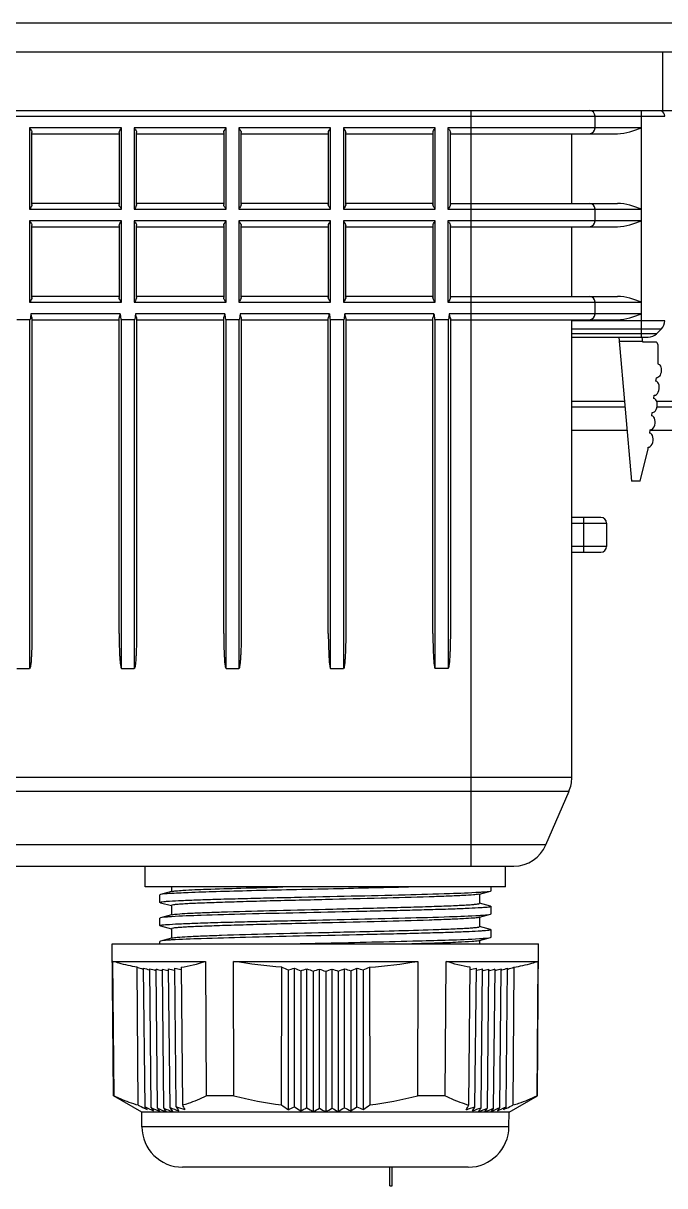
# Model space of a CAD drawing. Header units: millimetres. Extents: x 10297564 to 11610295, y -9287743 to -8409454.
# Drawn here: x 10524991 to 10526099, y -9104317 to -9102310 of the extents above; entities that cross this region are included whole.
import ezdxf

# ---------------------------------------------------------------- set-up
doc = ezdxf.new("R2010")
doc.units = ezdxf.units.MM
doc.header["$LTSCALE"] = 100
doc.layers.add('-0', color=7, linetype='Continuous')

# ---------------------------------------------------------------- blocks, each defined once
blk = doc.blocks.new('인버터 외형도')
at = {"layer": '-0', "linetype": 'Continuous'}
for p, q in [((127437.3, 34410.6), (115699.1, 34410.6)), ((127439.5, 34373), (115699.1, 34373)), ((117715.7, 34373), (117715.7, 34297.8)), ((115985.1, 34297.8), (117790.9, 34297.8)), ((117467.4, 34297.8), (117467.4, 33319.6)), ((117688.6, 34004.3), (117688.6, 34297.8)), ((116057.3, 34290.2), (117718.7, 34290.2)), ((117628.4, 34275.2), (117628.4, 34290.2)), ((117015.2, 34275.2), (116896.3, 34275.2)), ((116896.3, 34275.2), (116896.3, 34169.9)), ((116899.3, 34175.9), (116899.3, 34269.2)), ((116899.3, 34267.7), (117012.2, 34267.7)), ((117012.2, 34269.2), (117012.2, 34175.9)), ((117015.2, 34169.9), (117015.2, 34275.2)), ((117150.6, 34275.2), (117031.7, 34275.2)), ((117031.7, 34275.2), (117031.7, 34169.9)), ((117034.7, 34175.9), (117034.7, 34269.2)), ((117034.7, 34267.7), (117147.6, 34267.7)), ((117147.6, 34269.2), (117147.6, 34175.9)), ((117150.6, 34169.9), (117150.6, 34275.2)), ((117286, 34275.2), (117167.2, 34275.2)), ((117167.2, 34275.2), (117167.2, 34169.9)), ((117170.2, 34175.9), (117170.2, 34269.2)), ((117170.2, 34267.7), (117283, 34267.7)), ((117283, 34269.2), (117283, 34175.9)), ((117286, 34169.9), (117286, 34275.2)), ((117421.5, 34275.2), (117302.6, 34275.2)), ((117302.6, 34275.2), (117302.6, 34169.9)), ((117305.6, 34175.9), (117305.6, 34269.2)), ((117305.6, 34267.7), (117418.5, 34267.7)), ((117418.5, 34269.2), (117418.5, 34175.9)), ((117421.5, 34169.9), (117421.5, 34275.2)), ((117688.6, 34275.2), (117438, 34275.2)), ((117438, 34275.2), (117438, 34169.9)), ((117441.1, 34175.9), (117441.1, 34269.2)), ((117441.1, 34267.7), (117657.6, 34267.7)), ((117598.3, 34177.4), (117598.3, 34267.7)), ((117012.2, 34177.4), (116899.3, 34177.4)), ((117147.6, 34177.4), (117034.7, 34177.4)), ((117283, 34177.4), (117170.2, 34177.4)), ((117418.5, 34177.4), (117305.6, 34177.4)), ((117441.1, 34177.4), (117657.6, 34177.4)), ((116896.3, 34169.9), (117015.2, 34169.9)), ((117031.7, 34169.9), (117150.6, 34169.9)), ((117167.2, 34169.9), (117286, 34169.9)), ((117302.6, 34169.9), (117421.5, 34169.9)), ((117438, 34169.9), (117688.6, 34169.9)), ((117628.4, 34154.8), (117628.4, 34169.9)), ((117015.2, 34154.8), (116896.3, 34154.8)), ((116896.3, 34154.8), (116896.3, 34049.5)), ((116899.3, 34055.5), (116899.3, 34148.8)), ((116899.3, 34147.3), (117012.2, 34147.3)), ((117012.2, 34148.8), (117012.2, 34055.5)), ((117015.2, 34049.5), (117015.2, 34154.8)), ((117150.6, 34154.8), (117031.7, 34154.8)), ((117031.7, 34154.8), (117031.7, 34049.5)), ((117034.7, 34055.5), (117034.7, 34148.8)), ((117034.7, 34147.3), (117147.6, 34147.3)), ((117147.6, 34148.8), (117147.6, 34055.5)), ((117150.6, 34049.5), (117150.6, 34154.8)), ((117286, 34154.8), (117167.2, 34154.8)), ((117167.2, 34154.8), (117167.2, 34049.5)), ((117170.2, 34055.5), (117170.2, 34148.8)), ((117170.2, 34147.3), (117283, 34147.3)), ((117283, 34148.8), (117283, 34055.5)), ((117286, 34049.5), (117286, 34154.8)), ((117421.5, 34154.8), (117302.6, 34154.8)), ((117302.6, 34154.8), (117302.6, 34049.5)), ((117305.6, 34055.5), (117305.6, 34148.8)), ((117305.6, 34147.3), (117418.5, 34147.3)), ((117418.5, 34148.8), (117418.5, 34055.5)), ((117421.5, 34049.5), (117421.5, 34154.8)), ((117688.6, 34154.8), (117438, 34154.8)), ((117438, 34154.8), (117438, 34049.5)), ((117441.1, 34055.5), (117441.1, 34148.8)), ((117441.1, 34147.3), (117657.6, 34147.3)), ((117598.3, 34057), (117598.3, 34147.3)), ((117012.2, 34057), (116899.3, 34057)), ((117147.6, 34057), (117034.7, 34057)), ((117283, 34057), (117170.2, 34057)), ((117418.5, 34057), (117305.6, 34057)), ((117441.1, 34057), (117657.6, 34057)), ((116896.3, 34049.5), (117015.2, 34049.5)), ((117031.7, 34049.5), (117150.6, 34049.5)), ((117167.2, 34049.5), (117286, 34049.5)), ((117302.6, 34049.5), (117421.5, 34049.5)), ((117438, 34049.5), (117688.6, 34049.5)), ((117628.4, 34034.4), (117628.4, 34049.5)), ((116896.3, 34026.9), (116879.7, 34026.9)), ((116896.3, 34026.9), (116896.3, 33575.4)), ((117013.5, 34034.4), (116897.9, 34034.4)), ((116899.3, 34028.5), (116899.3, 33620.7)), ((116899.3, 34026.9), (117012.2, 34026.9)), ((117012.2, 33620.7), (117012.2, 34028.5)), ((117031.7, 34026.9), (117015.2, 34026.9)), ((117015.2, 33575.4), (117015.2, 34026.9)), ((117031.7, 34026.9), (117031.7, 33575.4)), ((117148.9, 34034.4), (117033.4, 34034.4)), ((117034.7, 34028.5), (117034.7, 33620.7)), ((117034.7, 34026.9), (117147.6, 34026.9)), ((117147.6, 33620.7), (117147.6, 34028.5)), ((117167.2, 34026.9), (117150.6, 34026.9)), ((117150.6, 33575.4), (117150.6, 34026.9)), ((117167.2, 34026.9), (117167.2, 33575.4)), ((117284.4, 34034.4), (117168.8, 34034.4)), ((117170.2, 34028.5), (117170.2, 33620.7)), ((117170.2, 34026.9), (117283, 34026.9)), ((117283, 33620.7), (117283, 34028.5)), ((117302.6, 34026.9), (117286, 34026.9)), ((117286, 33575.4), (117286, 34026.9)), ((117302.6, 34026.9), (117302.6, 33575.4)), ((117419.8, 34034.4), (117304.3, 34034.4)), ((117305.6, 34028.5), (117305.6, 33620.7)), ((117305.6, 34026.9), (117418.5, 34026.9)), ((117418.5, 33620.7), (117418.5, 34028.5)), ((117438.1, 34026.9), (117421.5, 34026.9)), ((117421.5, 33575.4), (117421.5, 34026.9)), ((117438.1, 34026.9), (117438.1, 33575.4)), ((117688.6, 34034.4), (117439.7, 34034.4)), ((117441.1, 34028.5), (117441.1, 33620.7)), ((117441.1, 34026.9), (117657.6, 34026.9)), ((117598.3, 33434.2), (117598.3, 34026.9)), ((117718.7, 34025.6), (117598.3, 34025.6)), ((117598.3, 34015), (117714.3, 34015)), ((117708.1, 34008.7), (117714.3, 34015)), ((117708.1, 34008.7), (117598.3, 34008.7)), ((117598.3, 34004.3), (117697.4, 34004.3)), ((117659.3, 34004.3), (117675.7, 33817.9)), ((117690.1, 33998.5), (117659.9, 33998.5)), ((117690.1, 33997.9), (117689.5, 34004.4)), ((117706.7, 33997.9), (117690.1, 33997.9)), ((117709.7, 33994.9), (117709.7, 33969.6)), ((117707.2, 33947.2), (117707.8, 33951.7)), ((117598.3, 33921.5), (117666.6, 33921.5)), ((117704.6, 33924.8), (117705.1, 33929.2)), ((117708, 33921.5), (118042.3, 33921.5)), ((117598.3, 33914), (117667.2, 33914)), ((117702, 33902.3), (117702.5, 33906.8)), ((117708.6, 33914), (118045.1, 33914)), ((117598.3, 33883.9), (117669.9, 33883.9)), ((117699.3, 33879.9), (117699.9, 33884.4)), ((117699.9, 33883.9), (118056.2, 33883.9)), ((117697, 33859.8), (117697.2, 33862)), ((117686.8, 33817.9), (117697, 33859.8)), ((117686.8, 33817.9), (117675.7, 33817.9)), ((117598.3, 33771.1), (117635.9, 33771.1)), ((117613.4, 33771.1), (117613.4, 33725.9)), ((117598.3, 33763.5), (117643.5, 33763.5)), ((117643.5, 33733.4), (117643.5, 33763.5)), ((117643.5, 33733.4), (117598.3, 33733.4)), ((117598.3, 33725.9), (117635.9, 33725.9)), ((116879.7, 33575.4), (116896.3, 33575.4)), ((117015.2, 33575.4), (117031.7, 33575.4)), ((117150.6, 33575.4), (117167.2, 33575.4)), ((117286, 33575.4), (117302.6, 33575.4)), ((117438.1, 33575.4), (117421.5, 33575.4)), ((117598.3, 33434.2), (116177.7, 33434.2)), ((116181.3, 33416.4), (117594.7, 33416.4)), ((117564.9, 33346.9), (117594.7, 33416.4)), ((117564.9, 33346.9), (116211.1, 33346.9)), ((116252.6, 33319.6), (117523.4, 33319.6)), ((117046, 33292.5), (117046, 33319.6)), ((117512.5, 33292.5), (117512.5, 33319.6)), ((117512.5, 33292.5), (117046, 33292.5)), ((117079.9, 33292.5), (117079.9, 33286.3)), ((117493.7, 33287.7), (117493.7, 33292.5)), ((117065.6, 33282.7), (117064.8, 33282.3)), ((117064.8, 33272.6), (117064.8, 33282.3)), ((117079.9, 33286.5), (117065.6, 33282.7)), ((117080.7, 33286.7), (117079.9, 33286.5)), ((117477.9, 33283.2), (117478.7, 33283.4)), ((117478.7, 33283.4), (117493, 33287.3)), ((117478.7, 33285.9), (117479.1, 33285.9)), ((117478.7, 33283.6), (117478.7, 33271.3)), ((117493, 33287.3), (117493.7, 33287.7)), ((117065.6, 33272.2), (117064.8, 33272.6)), ((117065.6, 33272.2), (117079.8, 33268.4)), ((117079.9, 33268.6), (117079.9, 33256.2)), ((117493, 33267.6), (117478.7, 33271.5)), ((117493, 33267.6), (117493.7, 33267.2)), ((117493.7, 33257.6), (117493.7, 33267.2)), ((117065.6, 33252.6), (117064.8, 33252.2)), ((117064.8, 33242.5), (117064.8, 33252.2)), ((117079.9, 33256.4), (117065.6, 33252.6)), ((117079.9, 33254), (117079.4, 33254)), ((117080.7, 33256.6), (117079.9, 33256.4)), ((117477.9, 33253.1), (117478.7, 33253.3)), ((117478.7, 33253.3), (117493, 33257.2)), ((117478.7, 33255.8), (117479.1, 33255.8)), ((117478.7, 33253.5), (117478.7, 33241.2)), ((117493, 33257.2), (117493.7, 33257.6)), ((117065.6, 33242.1), (117064.8, 33242.5)), ((117065.6, 33242.1), (117079.8, 33238.3)), ((117079.9, 33238.5), (117079.9, 33226.5)), ((117418.6, 33237.4), (117420, 33237.4)), ((117493, 33237.5), (117478.7, 33241.4)), ((117493, 33237.5), (117493.7, 33237.1)), ((117493.7, 33227.5), (117493.7, 33237.1)), ((117003.1, 33218.8), (117555.4, 33218.8)), ((117004.8, 33022.2), (117003.1, 33218.8)), ((117065.6, 33222.5), (117064.8, 33222.1)), ((117064.8, 33218.8), (117064.8, 33222.1)), ((117079.9, 33226.3), (117065.6, 33222.5)), ((117079.9, 33223.9), (117079.4, 33223.9)), ((117080.7, 33226.5), (117079.9, 33226.3)), ((117477.9, 33223), (117478.7, 33223.2)), ((117478.7, 33223.2), (117493, 33227.1)), ((117478.7, 33225.7), (117479.1, 33225.7)), ((117478.7, 33223.4), (117478.7, 33218.8)), ((117493, 33227.1), (117493.7, 33227.5)), ((117553.7, 33022.2), (117555.4, 33218.8)), ((117004.2, 33196.2), (117123.8, 33196.2)), ((117005.7, 33022.2), (117004.2, 33196.2)), ((117036.7, 33010.3), (117035.6, 33188.6)), ((117043, 33186.2), (117043.3, 33186.2)), ((117043.3, 33186.2), (117043.8, 33186)), ((117045.7, 33008), (117043.7, 33187.5)), ((117051.2, 33185.2), (117051.4, 33185.1)), ((117051.4, 33185.1), (117051.9, 33185)), ((117053.8, 33006.8), (117051.9, 33186.7)), ((117059.3, 33184.6), (117059.5, 33184.5)), ((117059.5, 33184.5), (117060, 33184.4)), ((117061.9, 33006.2), (117060, 33186.3)), ((117067.4, 33184.3), (117067.5, 33184.3)), ((117067.5, 33184.3), (117068.1, 33184.1)), ((117070, 33006.2), (117068.1, 33186.3)), ((117075.5, 33184.4), (117075.6, 33184.4)), ((117075.6, 33184.4), (117076.2, 33184.2)), ((117078.1, 33006.8), (117076.2, 33186.7)), ((117083.6, 33185), (117084.3, 33184.8)), ((117086.2, 33008), (117084.3, 33187.5)), ((117092.4, 33188.6), (117094.1, 33010.3)), ((117123.8, 33196.2), (117124.9, 33022.2)), ((117160.4, 33196.2), (117398.9, 33196.2)), ((117160.7, 33022.2), (117160.4, 33196.2)), ((117222.4, 33010.3), (117223, 33188.6)), ((117231.1, 33185.1), (117231.1, 33004.3)), ((117239.2, 33008), (117239.2, 33187.5)), ((117247.3, 33184.1), (117247.3, 33002.7)), ((117255.4, 33006.8), (117255.4, 33186.7)), ((117263.5, 33183.5), (117263.5, 33001.7)), ((117271.6, 33006.2), (117271.6, 33186.3)), ((117279.7, 33183.3), (117279.7, 33001.4)), ((117287.8, 33006.2), (117287.8, 33186.3)), ((117295.8, 33183.5), (117295.8, 33001.7)), ((117303.9, 33006.8), (117303.9, 33186.7)), ((117312, 33184.1), (117312, 33002.7)), ((117320.1, 33008), (117320.1, 33187.5)), ((117328.2, 33185.1), (117328.2, 33004.3)), ((117336.3, 33188.6), (117336.9, 33010.3)), ((117398.9, 33196.2), (117398.6, 33022.2)), ((117434.4, 33022.2), (117435.5, 33196.2)), ((117435.5, 33196.2), (117554.5, 33196.2)), ((117465, 33010.3), (117466.7, 33188.6)), ((117472.8, 33008), (117474.8, 33187.5)), ((117475.4, 33185), (117474.7, 33184.8)), ((117480.9, 33006.8), (117482.8, 33186.7)), ((117483.5, 33184.4), (117482.8, 33184.3)), ((117489, 33006.2), (117490.9, 33186.3)), ((117491.4, 33184.3), (117490.9, 33184.1)), ((117491.6, 33184.3), (117491.4, 33184.3)), ((117497, 33006.2), (117498.9, 33186.3)), ((117499.5, 33184.5), (117498.9, 33184.4)), ((117499.6, 33184.6), (117499.5, 33184.5)), ((117505.1, 33006.8), (117507, 33186.7)), ((117507.5, 33185.2), (117507, 33185)), ((117507.7, 33185.2), (117507.5, 33185.2)), ((117513.2, 33008), (117515.1, 33187.5)), ((117515.5, 33186.2), (117515.1, 33186)), ((117515.8, 33186.3), (117515.5, 33186.2)), ((117523.2, 33188.6), (117522.1, 33010.3)), ((117554.5, 33196.2), (117553, 33022.2)), ((117041.5, 33001.1), (117004.8, 33022.2)), ((117005.7, 33022.2), (117004.8, 33022.2)), ((117160.7, 33022.2), (117124.9, 33022.2)), ((117434.4, 33022.2), (117398.6, 33022.2)), ((117517, 33001.1), (117553.7, 33022.2)), ((117553.7, 33022.2), (117553, 33022.2)), ((117044.9, 33006.1), (117044.7, 33006.2)), ((117514.1, 33006.2), (117510.2, 33004.3)), ((117517, 33001.1), (117041.5, 33001.1)), ((117041.7, 32982), (117041.5, 33001.1)), ((117516.9, 32982), (117517, 33001.1)), ((117516.9, 32982), (117041.7, 32982)), ((117464.2, 32929.8), (117094.3, 32929.8)), ((117362.5, 32905.7), (117362.5, 32929.8)), ((117365.5, 32905.7), (117365.5, 32929.8)), ((117362.5, 32905.7), (117365.5, 32905.7))]:
    blk.add_line(p, q, dxfattribs=at)
blk.add_lwpolyline([(117279.3, 33183.5), (117279.4, 33183.4), (117279.5, 33183.4), (117279.7, 33183.3)], dxfattribs=at)
for centre, radius, start, end in [((117620.9, 34290.2), 7.52, 0, 90), ((117711.2, 34290.2), 7.52, 0, 67.5), ((117620.9, 34275.2), 7.52, 270, 0), ((117620.9, 34169.9), 7.52, 0, 90), ((117620.9, 34154.8), 7.52, 270, 0), ((117620.9, 34049.5), 7.52, 0, 90), ((117620.9, 34034.4), 7.52, 270, 0), ((117703.7, 34025.6), 15, 315, 360), ((117697.4, 34019.4), 15, 270, 315), ((117706.7, 33994.9), 3.01, 0, 90), ((117635.9, 33763.5), 7.52, 0, 90), ((117635.9, 33733.4), 7.52, 270, 0), ((117553.2, 33434.2), 45.1, 336.8014, 0), ((117523.4, 33364.7), 45.1, 270, 336.8014), ((117822.5, 35650.3), 2584.4, 252.273, 252.4455), ((117657.7, 35190.5), 2095, 252.9589, 253.1714), ((117538.8, 34855.1), 1738, 253.7304, 253.9853), ((117452, 34607.9), 1474.6, 254.5829, 254.8815), ((117388.2, 34424.8), 1279.2, 255.5093, 255.8517), ((117340.8, 34288.9), 1133.6, 256.4991, 256.8839), ((117304.8, 34185.2), 1021.8, 257.5383, 258.005), ((117827.7, 34565.7), 1504, 246.2944, 246.6294), ((117074.2, 33733.2), 570.1, 285.9717, 286.8207), ((117708.4, 34302.1), 1209.3, 247.1696, 247.5843), ((117057, 33790.7), 635.8, 287.4191, 288.1862), ((117625.5, 34110.2), 994.9, 248.16, 248.6603), ((117030.3, 33868.6), 723.7, 288.7985, 289.4776), ((117568.8, 33971.3), 839.4, 249.2618, 249.8224), ((116990.6, 33973.6), 841.5, 290.09, 290.6787), ((117528.5, 33864.7), 719.8, 250.465, 251.1459), ((116932.9, 34115.4), 1000.1, 291.278, 291.7771), ((117501.9, 33787.2), 632.3, 251.7598, 252.5288), ((116849.8, 34308.2), 1215.4, 292.3515, 292.7652), ((117484.7, 33730), 566.9, 253.1288, 253.9802), ((116730.3, 34573.2), 1511.4, 293.3042, 293.6385), ((117254.1, 34185), 1021.7, 282.0071, 282.4713), ((117218.8, 34285.4), 1130, 283.127, 283.512), ((117171.5, 34420.9), 1275.2, 284.1601, 284.5024), ((117107.9, 34603.3), 1469.9, 285.1311, 285.4294), ((117021.4, 34849.3), 1732.1, 286.028, 286.2826), ((116902.8, 35183.4), 2087.8, 286.8425, 287.0546), ((116738.3, 35641.9), 2575.8, 287.5688, 287.7409), ((117940.8, 34791), 1997.1, 243.0819, 243.3416), ((117883, 34675.9), 1868.3, 243.3469, 243.4749), ((117199.9, 33126.7), 194.6, 217.5699, 217.88), ((117724.2, 34403.3), 1551.5, 244.0664, 244.5219), ((117186.1, 33115.9), 177.1, 217.8672, 219.0838), ((117244.5, 33141.8), 233.6, 215.2841, 216.5336), ((117585, 34154.3), 1264.5, 245.1583, 245.7119), ((117316.8, 33173.8), 305, 213.3295, 214.3388), ((117484.2, 33971.9), 1054, 246.3797, 247.0372), ((117412.1, 33217.1), 401.9, 211.6568, 212.4613), ((117410.4, 33837.2), 898, 247.7231, 248.4867), ((117539.6, 33275.8), 534.2, 210.2374, 210.8701), ((117356.1, 33737.6), 781.8, 249.1756, 250.0436), ((117712.7, 33355.9), 716.6, 209.0432, 209.5337), ((117315.7, 33664.1), 695, 250.7201, 251.6865), ((117956.6, 33469.3), 977.1, 208.0194, 208.4208), ((117977.9, 34091.3), 1318.8, 235.0523, 235.5124), ((117057.4, 33387.5), 420.8, 294.3815, 295.5991), ((117811.6, 33863.4), 1029.2, 236.2124, 236.7518), ((117032.2, 33435.1), 482.9, 296.4453, 297.5243), ((117698.3, 33702.3), 824.6, 237.5093, 238.1723), ((116994.5, 33499.7), 566, 298.3746, 299.3112), ((117619.3, 33584.3), 674.7, 238.9768, 239.774), ((116939.5, 33587.1), 677.3, 300.1466, 300.9426), ((117564.3, 33497.3), 563.6, 240.6108, 241.549), ((116860.3, 33705.6), 827.7, 301.7458, 302.4079), ((117526.7, 33432.9), 480.8, 242.4008, 243.4819), ((116747, 33867.3), 1032.9, 303.1644, 303.7031), ((117501.5, 33385.5), 418.8, 244.3298, 245.55), ((116580.5, 34096.1), 1323.3, 304.4022, 304.8618), ((116608.1, 33471.6), 973.2, 331.2986, 331.7028), ((117243.5, 33663.1), 694.1, 288.3281, 289.2951), ((116850.2, 33357.8), 714.2, 330.1786, 330.6722), ((117203.1, 33736.5), 780.8, 289.9721, 290.8406), ((117022, 33277.4), 532.7, 328.8343, 329.4707), ((117148.7, 33836), 896.9, 291.5299, 292.294), ((117148.6, 33218.5), 401.1, 327.2346, 328.0433), ((117074.9, 33970.5), 1052.7, 292.9803, 293.6381), ((116974.1, 34152.8), 1263, 294.3063, 294.8602), ((117243.3, 33175), 304.8, 325.3481, 326.362), ((116835, 34401.5), 1549.7, 295.4969, 295.9527), ((117315.1, 33142.9), 233.7, 323.1446, 324.3988), ((117370.3, 33119.1), 181, 320.5959, 322.1269), ((116615.9, 34793.7), 2000.5, 296.6804, 296.9377), ((117094.3, 32982.5), 52.7, 180.5, 270), ((117464.2, 32982.5), 52.7, 270, 359.5)]:
    blk.add_arc(centre, radius, start, end, dxfattribs=at)
for centre in [(117706.2, 33938.2), (117703.6, 33915.8), (117700.9, 33893.4), (117698.3, 33870.9)]:
    blk.add_ellipse(centre, major_axis=(1.05, 8.97), ratio=0.583333, start_param=-3.141593, end_param=0, dxfattribs=at)
for points, knots in [([(116896.3, 34275.2), (116896.6, 34274.7), (116897.8, 34272.8), (116899.3, 34270.8), (116899.3, 34269.2)], [0, 0, 0, 0, 0.283017, 1, 1, 1, 1]), ([(117012.2, 34269.2), (117012.2, 34269.6), (117012.9, 34271.8), (117014.2, 34273.7), (117015.2, 34275.2)], [0, 0, 0, 0, 0.199877, 1, 1, 1, 1]), ([(117031.7, 34275.2), (117032.1, 34274.7), (117033.2, 34272.8), (117034.7, 34270.8), (117034.7, 34269.2)], [0, 0, 0, 0, 0.283017, 1, 1, 1, 1]), ([(117147.6, 34269.2), (117147.6, 34269.6), (117148.4, 34271.8), (117149.6, 34273.7), (117150.6, 34275.2)], [0, 0, 0, 0, 0.199877, 1, 1, 1, 1]), ([(117167.2, 34275.2), (117167.5, 34274.7), (117168.6, 34272.8), (117170.2, 34270.8), (117170.2, 34269.2)], [0, 0, 0, 0, 0.283017, 1, 1, 1, 1]), ([(117283, 34269.2), (117283, 34269.6), (117283.8, 34271.8), (117285.1, 34273.7), (117286, 34275.2)], [0, 0, 0, 0, 0.199877, 1, 1, 1, 1]), ([(117302.6, 34275.2), (117302.9, 34274.7), (117304.1, 34272.8), (117305.6, 34270.8), (117305.6, 34269.2)], [0, 0, 0, 0, 0.283017, 1, 1, 1, 1]), ([(117418.5, 34269.2), (117418.5, 34269.6), (117419.2, 34271.8), (117420.5, 34273.7), (117421.5, 34275.2)], [0, 0, 0, 0, 0.199877, 1, 1, 1, 1]), ([(117438, 34275.2), (117438.4, 34274.7), (117439.5, 34272.8), (117441.1, 34270.8), (117441.1, 34269.2)], [0, 0, 0, 0, 0.283017, 1, 1, 1, 1]), ([(116899.3, 34175.9), (116899.3, 34175.4), (116898.5, 34173.2), (116897.2, 34171.4), (116896.3, 34169.9)], [0, 0, 0, 0, 0.199877, 1, 1, 1, 1]), ([(117015.2, 34169.9), (117014.8, 34170.4), (117013.7, 34172.3), (117012.2, 34174.3), (117012.2, 34175.9)], [0, 0, 0, 0, 0.283017, 1, 1, 1, 1]), ([(117034.7, 34175.9), (117034.7, 34175.4), (117034, 34173.2), (117032.7, 34171.4), (117031.7, 34169.9)], [0, 0, 0, 0, 0.199877, 1, 1, 1, 1]), ([(117150.6, 34169.9), (117150.3, 34170.4), (117149.1, 34172.3), (117147.6, 34174.3), (117147.6, 34175.9)], [0, 0, 0, 0, 0.283017, 1, 1, 1, 1]), ([(117170.2, 34175.9), (117170.2, 34175.4), (117169.4, 34173.2), (117168.1, 34171.4), (117167.2, 34169.9)], [0, 0, 0, 0, 0.199877, 1, 1, 1, 1]), ([(117286, 34169.9), (117285.7, 34170.4), (117284.6, 34172.3), (117283, 34174.3), (117283, 34175.9)], [0, 0, 0, 0, 0.283017, 1, 1, 1, 1]), ([(117305.6, 34175.9), (117305.6, 34175.4), (117304.9, 34173.2), (117303.6, 34171.4), (117302.6, 34169.9)], [0, 0, 0, 0, 0.199877, 1, 1, 1, 1]), ([(117421.5, 34169.9), (117421.1, 34170.4), (117420, 34172.3), (117418.5, 34174.3), (117418.5, 34175.9)], [0, 0, 0, 0, 0.283017, 1, 1, 1, 1]), ([(117441.1, 34175.9), (117441.1, 34175.4), (117440.3, 34173.2), (117439, 34171.4), (117438, 34169.9)], [0, 0, 0, 0, 0.199877, 1, 1, 1, 1]), ([(116896.3, 34154.8), (116896.6, 34154.3), (116897.8, 34152.4), (116899.3, 34150.4), (116899.3, 34148.8)], [0, 0, 0, 0, 0.283017, 1, 1, 1, 1]), ([(117012.2, 34148.8), (117012.2, 34149.2), (117012.9, 34151.4), (117014.2, 34153.3), (117015.2, 34154.8)], [0, 0, 0, 0, 0.199877, 1, 1, 1, 1]), ([(117031.7, 34154.8), (117032.1, 34154.3), (117033.2, 34152.4), (117034.7, 34150.4), (117034.7, 34148.8)], [0, 0, 0, 0, 0.283017, 1, 1, 1, 1]), ([(117147.6, 34148.8), (117147.6, 34149.2), (117148.4, 34151.4), (117149.6, 34153.3), (117150.6, 34154.8)], [0, 0, 0, 0, 0.199877, 1, 1, 1, 1]), ([(117167.2, 34154.8), (117167.5, 34154.3), (117168.6, 34152.4), (117170.2, 34150.4), (117170.2, 34148.8)], [0, 0, 0, 0, 0.283017, 1, 1, 1, 1]), ([(117283, 34148.8), (117283, 34149.2), (117283.8, 34151.4), (117285.1, 34153.3), (117286, 34154.8)], [0, 0, 0, 0, 0.199877, 1, 1, 1, 1]), ([(117302.6, 34154.8), (117302.9, 34154.3), (117304.1, 34152.4), (117305.6, 34150.4), (117305.6, 34148.8)], [0, 0, 0, 0, 0.283017, 1, 1, 1, 1]), ([(117418.5, 34148.8), (117418.5, 34149.2), (117419.2, 34151.4), (117420.5, 34153.3), (117421.5, 34154.8)], [0, 0, 0, 0, 0.199877, 1, 1, 1, 1]), ([(117438, 34154.8), (117438.4, 34154.3), (117439.5, 34152.4), (117441.1, 34150.4), (117441.1, 34148.8)], [0, 0, 0, 0, 0.283017, 1, 1, 1, 1]), ([(116899.3, 34055.5), (116899.3, 34055), (116898.5, 34052.8), (116897.2, 34051), (116896.3, 34049.5)], [0, 0, 0, 0, 0.199877, 1, 1, 1, 1]), ([(117015.2, 34049.5), (117014.8, 34050), (117013.7, 34051.9), (117012.2, 34053.9), (117012.2, 34055.5)], [0, 0, 0, 0, 0.283017, 1, 1, 1, 1]), ([(117034.7, 34055.5), (117034.7, 34055), (117034, 34052.8), (117032.7, 34051), (117031.7, 34049.5)], [0, 0, 0, 0, 0.199877, 1, 1, 1, 1]), ([(117150.6, 34049.5), (117150.3, 34050), (117149.1, 34051.9), (117147.6, 34053.9), (117147.6, 34055.5)], [0, 0, 0, 0, 0.283017, 1, 1, 1, 1]), ([(117170.2, 34055.5), (117170.2, 34055), (117169.4, 34052.8), (117168.1, 34051), (117167.2, 34049.5)], [0, 0, 0, 0, 0.199877, 1, 1, 1, 1]), ([(117286, 34049.5), (117285.7, 34050), (117284.6, 34051.9), (117283, 34053.9), (117283, 34055.5)], [0, 0, 0, 0, 0.283017, 1, 1, 1, 1]), ([(117305.6, 34055.5), (117305.6, 34055), (117304.9, 34052.8), (117303.6, 34051), (117302.6, 34049.5)], [0, 0, 0, 0, 0.199877, 1, 1, 1, 1]), ([(117421.5, 34049.5), (117421.1, 34050), (117420, 34051.9), (117418.5, 34053.9), (117418.5, 34055.5)], [0, 0, 0, 0, 0.283017, 1, 1, 1, 1]), ([(117441.1, 34055.5), (117441.1, 34055), (117440.3, 34052.8), (117439, 34051), (117438, 34049.5)], [0, 0, 0, 0, 0.199877, 1, 1, 1, 1]), ([(116897.2, 34028.2), (116897.1, 34027.9), (116897, 34027.3), (116896.5, 34027), (116896.3, 34026.9)], [0, 0, 0, 0, 0.526435, 1, 1, 1, 1]), ([(116897.9, 34034.4), (116897.8, 34032.9), (116897.4, 34030.8), (116897.3, 34028.7), (116897.2, 34028.2)], [0, 0, 0, 0, 0.722539, 1, 1, 1, 1]), ([(116897.9, 34034.4), (116897.9, 34033.8), (116898.1, 34031.8), (116899.3, 34029.9), (116899.3, 34028.5)], [0, 0, 0, 0, 0.283549, 1, 1, 1, 1]), ([(117012.2, 34028.5), (117012.2, 34028.9), (117012.7, 34030.9), (117013.7, 34032.8), (117013.5, 34034.4)], [0, 0, 0, 0, 0.202761, 1, 1, 1, 1]), ([(117013.5, 34034.4), (117013.7, 34032.9), (117014.1, 34030.8), (117014.2, 34028.7), (117014.3, 34028.2)], [0, 0, 0, 0, 0.722539, 1, 1, 1, 1]), ([(117014.3, 34028.2), (117014.3, 34027.9), (117014.5, 34027.3), (117014.9, 34027), (117015.2, 34026.9)], [0, 0, 0, 0, 0.526435, 1, 1, 1, 1]), ([(117032.6, 34028.2), (117032.6, 34027.9), (117032.4, 34027.3), (117032, 34027), (117031.7, 34026.9)], [0, 0, 0, 0, 0.526435, 1, 1, 1, 1]), ([(117033.4, 34034.4), (117033.2, 34032.9), (117032.8, 34030.8), (117032.7, 34028.7), (117032.6, 34028.2)], [0, 0, 0, 0, 0.722539, 1, 1, 1, 1]), ([(117033.4, 34034.4), (117033.3, 34033.8), (117033.5, 34031.8), (117034.7, 34029.9), (117034.7, 34028.5)], [0, 0, 0, 0, 0.283549, 1, 1, 1, 1]), ([(117147.6, 34028.5), (117147.6, 34028.9), (117148.1, 34030.9), (117149.1, 34032.8), (117148.9, 34034.4)], [0, 0, 0, 0, 0.202761, 1, 1, 1, 1]), ([(117148.9, 34034.4), (117149.1, 34032.9), (117149.5, 34030.8), (117149.6, 34028.7), (117149.7, 34028.2)], [0, 0, 0, 0, 0.722539, 1, 1, 1, 1]), ([(117149.7, 34028.2), (117149.8, 34027.9), (117149.9, 34027.3), (117150.4, 34027), (117150.6, 34026.9)], [0, 0, 0, 0, 0.526435, 1, 1, 1, 1]), ([(117168.1, 34028.2), (117168, 34027.9), (117167.9, 34027.3), (117167.4, 34027), (117167.2, 34026.9)], [0, 0, 0, 0, 0.526435, 1, 1, 1, 1]), ([(117168.8, 34034.4), (117168.7, 34032.9), (117168.2, 34030.8), (117168.2, 34028.7), (117168.1, 34028.2)], [0, 0, 0, 0, 0.722539, 1, 1, 1, 1]), ([(117168.8, 34034.4), (117168.8, 34033.8), (117168.9, 34031.8), (117170.2, 34029.9), (117170.2, 34028.5)], [0, 0, 0, 0, 0.283549, 1, 1, 1, 1]), ([(117283, 34028.5), (117283, 34028.9), (117283.6, 34030.9), (117284.5, 34032.8), (117284.4, 34034.4)], [0, 0, 0, 0, 0.202761, 1, 1, 1, 1]), ([(117284.4, 34034.4), (117284.5, 34032.9), (117285, 34030.8), (117285, 34028.7), (117285.2, 34028.2)], [0, 0, 0, 0, 0.722539, 1, 1, 1, 1]), ([(117285.2, 34028.2), (117285.2, 34027.9), (117285.4, 34027.3), (117285.8, 34027), (117286, 34026.9)], [0, 0, 0, 0, 0.526435, 1, 1, 1, 1]), ([(117303.5, 34028.2), (117303.4, 34027.9), (117303.3, 34027.3), (117302.8, 34027), (117302.6, 34026.9)], [0, 0, 0, 0, 0.526435, 1, 1, 1, 1]), ([(117304.3, 34034.4), (117304.1, 34032.9), (117303.7, 34030.8), (117303.6, 34028.7), (117303.5, 34028.2)], [0, 0, 0, 0, 0.722539, 1, 1, 1, 1]), ([(117304.3, 34034.4), (117304.2, 34033.8), (117304.4, 34031.8), (117305.6, 34029.9), (117305.6, 34028.5)], [0, 0, 0, 0, 0.283549, 1, 1, 1, 1]), ([(117418.5, 34028.5), (117418.5, 34028.9), (117419, 34030.9), (117420, 34032.8), (117419.8, 34034.4)], [0, 0, 0, 0, 0.202761, 1, 1, 1, 1]), ([(117419.8, 34034.4), (117420, 34032.9), (117420.4, 34030.8), (117420.5, 34028.7), (117420.6, 34028.2)], [0, 0, 0, 0, 0.722539, 1, 1, 1, 1]), ([(117420.6, 34028.2), (117420.7, 34027.9), (117420.8, 34027.3), (117421.2, 34027), (117421.5, 34026.9)], [0, 0, 0, 0, 0.526435, 1, 1, 1, 1]), ([(117438.9, 34028.2), (117438.9, 34027.9), (117438.7, 34027.3), (117438.3, 34027), (117438, 34026.9)], [0, 0, 0, 0, 0.526435, 1, 1, 1, 1]), ([(117439.7, 34034.4), (117439.6, 34032.9), (117439.1, 34030.8), (117439.1, 34028.7), (117438.9, 34028.2)], [0, 0, 0, 0, 0.722539, 1, 1, 1, 1]), ([(117439.7, 34034.4), (117439.6, 34033.8), (117439.8, 34031.8), (117441.1, 34029.9), (117441.1, 34028.5)], [0, 0, 0, 0, 0.283549, 1, 1, 1, 1]), ([(117709.7, 33969.6), (117711.1, 33969.5), (117713.7, 33967.4), (117714.7, 33960.1), (117712.2, 33953.2), (117709.2, 33951.5), (117707.8, 33951.7)], [0, 0, 0, 0, 0.250142, 0.500095, 0.750047, 1, 1, 1, 1]), ([(116899.3, 33620.7), (116899.3, 33616.9), (116899.2, 33609.3), (116899, 33599.8), (116898.6, 33592.2), (116898.2, 33586.6), (116898, 33581.7), (116897.2, 33578.3), (116897.2, 33575.8), (116896.3, 33575.4)], [0, 0, 0, 0, 0.250057, 0.500112, 0.625141, 0.750171, 0.875379, 0.937145, 1, 1, 1, 1]), ([(117012.2, 33620.7), (117012.2, 33616.9), (117012.2, 33609.3), (117012.5, 33599.8), (117012.8, 33592.2), (117013.2, 33586.6), (117013.5, 33581.7), (117014.3, 33578.3), (117014.3, 33575.8), (117015.1, 33575.4)], [0, 0, 0, 0, 0.250056, 0.500111, 0.62514, 0.750171, 0.875379, 0.937144, 1, 1, 1, 1]), ([(117034.7, 33620.7), (117034.7, 33616.9), (117034.7, 33609.3), (117034.4, 33599.8), (117034.1, 33592.2), (117033.7, 33586.6), (117033.4, 33581.7), (117032.6, 33578.3), (117032.6, 33575.8), (117031.7, 33575.4)], [0, 0, 0, 0, 0.250057, 0.500112, 0.625141, 0.750171, 0.875379, 0.937145, 1, 1, 1, 1]), ([(117147.6, 33620.7), (117147.6, 33616.9), (117147.7, 33609.3), (117147.9, 33599.8), (117148.2, 33592.2), (117148.6, 33586.6), (117148.9, 33581.7), (117149.7, 33578.3), (117149.7, 33575.8), (117150.6, 33575.4)], [0, 0, 0, 0, 0.250056, 0.500111, 0.62514, 0.750171, 0.875379, 0.937144, 1, 1, 1, 1]), ([(117170.2, 33620.7), (117170.2, 33616.9), (117170.1, 33609.3), (117169.9, 33599.8), (117169.5, 33592.2), (117169.1, 33586.6), (117168.8, 33581.7), (117168.1, 33578.3), (117168, 33575.8), (117167.2, 33575.4)], [0, 0, 0, 0, 0.250057, 0.500112, 0.625141, 0.750171, 0.875379, 0.937145, 1, 1, 1, 1]), ([(117283, 33620.7), (117283, 33616.9), (117283.1, 33609.3), (117283.4, 33599.8), (117283.7, 33592.2), (117284.1, 33586.6), (117284.4, 33581.7), (117285.1, 33578.3), (117285.2, 33575.8), (117286, 33575.4)], [0, 0, 0, 0, 0.250056, 0.500111, 0.62514, 0.750171, 0.875379, 0.937144, 1, 1, 1, 1]), ([(117305.6, 33620.7), (117305.6, 33616.9), (117305.6, 33609.3), (117305.3, 33599.8), (117305, 33592.2), (117304.6, 33586.6), (117304.3, 33581.7), (117303.5, 33578.3), (117303.5, 33575.8), (117302.6, 33575.4)], [0, 0, 0, 0, 0.250057, 0.500112, 0.625141, 0.750171, 0.875379, 0.937145, 1, 1, 1, 1]), ([(117418.5, 33620.7), (117418.5, 33616.9), (117418.5, 33609.3), (117418.8, 33599.8), (117419.1, 33592.2), (117419.5, 33586.6), (117419.8, 33581.7), (117420.6, 33578.3), (117420.6, 33575.8), (117421.5, 33575.4)], [0, 0, 0, 0, 0.250056, 0.500111, 0.62514, 0.750171, 0.875379, 0.937144, 1, 1, 1, 1]), ([(117441.1, 33620.7), (117441.1, 33616.9), (117441, 33609.3), (117440.7, 33599.8), (117440.4, 33592.2), (117440, 33586.6), (117439.7, 33581.7), (117438.9, 33578.3), (117438.9, 33575.8), (117438.1, 33575.4)], [0, 0, 0, 0, 0.250057, 0.500112, 0.625141, 0.750171, 0.875379, 0.937145, 1, 1, 1, 1]), ([(117393.4, 33292.5), (117358.9, 33291.6), (117306.1, 33290.4), (117236.1, 33288.8), (117185.5, 33287.7), (117141, 33286.4), (117105.5, 33285.5), (117081.5, 33284), (117069.3, 33283.7), (117065.6, 33282.7)], [0, 0, 0, 0, 0.316049, 0.482571, 0.640319, 0.779003, 0.889581, 0.964859, 1, 1, 1, 1]), ([(117080.7, 33286.7), (117082.3, 33287.2), (117087, 33287.6), (117101.9, 33288.8), (117130, 33289.8), (117173.1, 33291.2), (117206, 33292), (117224, 33292.5)], [0, 0, 0, 0, 0.03439, 0.098977, 0.312667, 0.622216, 1, 1, 1, 1]), ([(117064.8, 33272.6), (117064.8, 33272.9), (117066.4, 33273.1), (117068.4, 33273.6), (117072.6, 33273.9), (117080.8, 33274.5), (117094.9, 33275.2), (117115.7, 33276), (117141.4, 33276.8), (117171.2, 33277.6), (117204.2, 33278.4), (117251.8, 33279.5), (117311.5, 33280.8), (117378.5, 33282.4), (117433.8, 33283.9), (117465.8, 33285.1), (117478.7, 33285.9)], [0, 0, 0, 0, 0.002177, 0.008041, 0.017678, 0.03103, 0.068492, 0.119332, 0.182047, 0.254772, 0.335345, 0.421365, 0.599423, 0.767902, 0.906899, 1, 1, 1, 1]), ([(117279.3, 33276.1), (117266.3, 33275.8), (117240.9, 33275.2), (117203.9, 33274.3), (117169.9, 33273.3), (117140.1, 33272.4), (117118.4, 33271.6), (117104, 33271), (117095.6, 33270.5), (117089.2, 33270), (117084.1, 33269.7), (117081.8, 33269.1), (117079.9, 33268.9), (117079.9, 33268.6)], [0, 0, 0, 0, 0.194876, 0.382262, 0.554969, 0.706361, 0.830641, 0.881075, 0.923044, 0.956139, 0.98007, 0.994638, 1, 1, 1, 1]), ([(117477.9, 33283.2), (117475.7, 33282.6), (117469, 33282.2), (117456, 33281.2), (117436.8, 33280.5), (117401.3, 33279.2), (117348.2, 33277.8), (117303.3, 33276.7), (117279.3, 33276.1)], [0, 0, 0, 0, 0.033792, 0.100477, 0.197877, 0.322687, 0.636705, 1, 1, 1, 1]), ([(117479.1, 33285.9), (117480.8, 33286), (117485.4, 33286.4), (117490.1, 33286.5), (117493, 33287.3)], [0, 0, 0, 0, 0.36551, 1, 1, 1, 1]), ([(117493.7, 33267.2), (117493.7, 33266.9), (117492.2, 33266.7), (117490.2, 33266.3), (117486, 33265.9), (117477.8, 33265.3), (117463.7, 33264.6), (117442.9, 33263.8), (117417.2, 33263), (117387.3, 33262.2), (117354.3, 33261.4), (117306.7, 33260.3), (117247, 33259), (117180, 33257.5), (117124.7, 33255.9), (117092.7, 33254.8), (117079.9, 33254)], [0, 0, 0, 0, 0.002178, 0.008042, 0.017679, 0.031033, 0.068498, 0.119341, 0.182061, 0.25479, 0.335366, 0.42139, 0.599451, 0.767929, 0.906916, 1, 1, 1, 1]), ([(117080.7, 33256.6), (117082.8, 33257.2), (117089.5, 33257.7), (117102.6, 33258.6), (117121.7, 33259.4), (117157.2, 33260.7), (117210.3, 33262.1), (117255.2, 33263.2), (117279.3, 33263.7)], [0, 0, 0, 0, 0.033791, 0.100475, 0.197874, 0.322682, 0.636702, 1, 1, 1, 1]), ([(117279.3, 33263.7), (117292.2, 33264.1), (117317.7, 33264.7), (117354.6, 33265.6), (117388.6, 33266.5), (117418.5, 33267.4), (117440.2, 33268.2), (117454.6, 33268.9), (117462.9, 33269.3), (117469.4, 33269.8), (117474.4, 33270.2), (117476.8, 33270.7), (117478.7, 33270.9), (117478.7, 33271.3)], [0, 0, 0, 0, 0.194868, 0.382259, 0.554967, 0.706363, 0.830643, 0.881076, 0.923045, 0.956139, 0.98007, 0.994639, 1, 1, 1, 1]), ([(117064.8, 33242.5), (117064.8, 33242.8), (117066.4, 33243), (117068.4, 33243.5), (117072.6, 33243.8), (117080.8, 33244.4), (117094.9, 33245.1), (117115.7, 33245.9), (117141.4, 33246.7), (117171.2, 33247.5), (117204.2, 33248.3), (117251.8, 33249.4), (117311.5, 33250.7), (117378.5, 33252.3), (117433.8, 33253.8), (117465.8, 33255), (117478.7, 33255.8)], [0, 0, 0, 0, 0.002177, 0.008042, 0.017678, 0.031031, 0.068494, 0.119334, 0.18205, 0.254777, 0.33535, 0.421371, 0.599429, 0.767908, 0.906902, 1, 1, 1, 1]), ([(117079.4, 33254), (117077.7, 33253.9), (117073.1, 33253.5), (117068.4, 33253.3), (117065.6, 33252.6)], [0, 0, 0, 0, 0.365403, 1, 1, 1, 1]), ([(117279.3, 33246), (117266.3, 33245.7), (117240.9, 33245.1), (117203.9, 33244.2), (117169.9, 33243.2), (117140.1, 33242.3), (117118.4, 33241.5), (117104, 33240.9), (117095.6, 33240.4), (117089.2, 33239.9), (117084.1, 33239.6), (117081.8, 33239), (117079.9, 33238.8), (117079.9, 33238.5)], [0, 0, 0, 0, 0.194875, 0.382262, 0.554968, 0.706361, 0.830641, 0.881075, 0.923044, 0.956139, 0.98007, 0.994638, 1, 1, 1, 1]), ([(117477.9, 33253.1), (117475.7, 33252.5), (117469, 33252.1), (117456, 33251.1), (117436.8, 33250.4), (117401.3, 33249.1), (117348.2, 33247.7), (117303.3, 33246.6), (117279.3, 33246)], [0, 0, 0, 0, 0.033792, 0.100476, 0.197877, 0.322686, 0.636705, 1, 1, 1, 1]), ([(117479.1, 33255.8), (117480.8, 33255.9), (117485.4, 33256.3), (117490.1, 33256.4), (117493, 33257.2)], [0, 0, 0, 0, 0.365486, 1, 1, 1, 1]), ([(117493.7, 33237.1), (117493.7, 33236.8), (117492.2, 33236.6), (117490.2, 33236.2), (117486, 33235.8), (117477.8, 33235.2), (117463.7, 33234.5), (117442.9, 33233.7), (117417.2, 33232.9), (117387.3, 33232.1), (117354.3, 33231.3), (117306.7, 33230.2), (117247, 33228.9), (117180, 33227.4), (117124.7, 33225.8), (117092.7, 33224.7), (117079.9, 33223.9)], [0, 0, 0, 0, 0.002177, 0.008042, 0.017679, 0.031032, 0.068497, 0.119342, 0.182062, 0.254792, 0.335368, 0.421392, 0.599453, 0.767933, 0.906919, 1, 1, 1, 1]), ([(117080.7, 33226.5), (117082.8, 33227.1), (117089.5, 33227.6), (117102.6, 33228.5), (117121.7, 33229.3), (117157.2, 33230.6), (117210.3, 33232), (117255.2, 33233.1), (117279.3, 33233.6)], [0, 0, 0, 0, 0.033792, 0.100476, 0.197876, 0.322686, 0.636706, 1, 1, 1, 1]), ([(117279.3, 33233.6), (117292, 33234), (117338.5, 33235.1), (117384.9, 33236.2), (117418.6, 33237.4)], [0, 0, 0, 0, 0.275036, 1, 1, 1, 1]), ([(117420, 33237.4), (117428.3, 33237.7), (117440, 33238.1), (117454.5, 33238.8), (117462.9, 33239.2), (117469.3, 33239.7), (117474.4, 33240.1), (117476.8, 33240.6), (117478.7, 33240.8), (117478.7, 33241.2)], [0, 0, 0, 0, 0.423188, 0.594947, 0.73789, 0.85061, 0.932121, 0.981743, 1, 1, 1, 1]), ([(117079.4, 33223.9), (117077.7, 33223.8), (117073.1, 33223.4), (117068.4, 33223.2), (117065.6, 33222.5)], [0, 0, 0, 0, 0.365396, 1, 1, 1, 1]), ([(117279.2, 33219.9), (117319.4, 33220.8), (117385.9, 33222.5), (117452.4, 33224.1), (117478.7, 33225.7)], [0, 0, 0, 0, 0.60444, 1, 1, 1, 1]), ([(117477.9, 33223), (117475, 33222.2), (117466, 33221.8), (117448.3, 33220.6), (117422.2, 33219.7), (117402.2, 33219.1), (117391, 33218.8)], [0, 0, 0, 0, 0.101391, 0.309282, 0.613768, 1, 1, 1, 1]), ([(117479.1, 33225.7), (117480.8, 33225.8), (117485.4, 33226.2), (117490.1, 33226.3), (117493, 33227.1)], [0, 0, 0, 0, 0.36557, 1, 1, 1, 1]), ([(117035.6, 33188.6), (117027.7, 33189.9), (117017.1, 33192.3), (117006.8, 33195.4), (117004.2, 33196.2)], [0, 0, 0, 0, 0.747356, 1, 1, 1, 1]), ([(117523.2, 33188.6), (117531.1, 33189.9), (117541.6, 33192.3), (117551.9, 33195.4), (117554.5, 33196.2)], [0, 0, 0, 0, 0.747319, 1, 1, 1, 1]), ([(117005.7, 33022.2), (117008.2, 33021), (117018.2, 33016.2), (117028.7, 33012.4), (117036.7, 33010.3)], [0, 0, 0, 0, 0.255799, 1, 1, 1, 1]), ([(117094.1, 33010.3), (117096.7, 33011), (117107.3, 33014.1), (117117.5, 33018.5), (117124.9, 33022.2)], [0, 0, 0, 0, 0.244958, 1, 1, 1, 1]), ([(117434.4, 33022.2), (117436.9, 33021), (117446.8, 33016.2), (117457.1, 33012.4), (117465, 33010.3)], [0, 0, 0, 0, 0.255669, 1, 1, 1, 1]), ([(117522.1, 33010.3), (117524.7, 33011), (117535.3, 33014.1), (117545.5, 33018.5), (117553, 33022.2)], [0, 0, 0, 0, 0.244653, 1, 1, 1, 1])]:
    blk.add_open_spline(points, degree=3, knots=knots, dxfattribs=at)
for points in [[(117657.6, 34267.7), (117668.2, 34267.7), (117678.6, 34271.6), (117688.6, 34275.2)], [(117688.6, 34169.9), (117678.6, 34173.4), (117668.2, 34177.4), (117657.6, 34177.4)], [(117657.6, 34147.3), (117668.2, 34147.3), (117678.6, 34151.3), (117688.6, 34154.8)], [(117688.6, 34049.5), (117678.6, 34053), (117668.2, 34057), (117657.6, 34057)], [(117657.6, 34026.9), (117668.2, 34026.9), (117678.6, 34030.9), (117688.6, 34034.4)], [(117226.8, 33218.8), (117244.3, 33219.2), (117261.8, 33219.5), (117279.2, 33219.9)], [(117092.4, 33188.6), (117103, 33190.3), (117113.5, 33192.9), (117123.8, 33196.2)], [(117223, 33188.6), (117202.1, 33190.3), (117181.2, 33192.9), (117160.4, 33196.2)], [(117336.3, 33188.6), (117357.3, 33190.3), (117378.2, 33192.9), (117398.9, 33196.2)], [(117466.7, 33188.6), (117456.1, 33190.3), (117445.7, 33192.9), (117435.5, 33196.2)], [(117160.7, 33022.2), (117181, 33017.1), (117201.6, 33013), (117222.4, 33010.3)], [(117336.9, 33010.3), (117357.7, 33013), (117378.3, 33017.1), (117398.6, 33022.2)]]:
    blk.add_open_spline(points, degree=3, dxfattribs=at)

msp = doc.modelspace()

# ---------------------------------------------------------------- block references
at = {"xscale": 1.333333333333333, "yscale": 1.333333333333333, "zscale": 1.333333333333333}
msp.add_blockref('인버터 외형도', (10369140.6, -9148191), dxfattribs=at)

doc.saveas('drawing.dxf')
